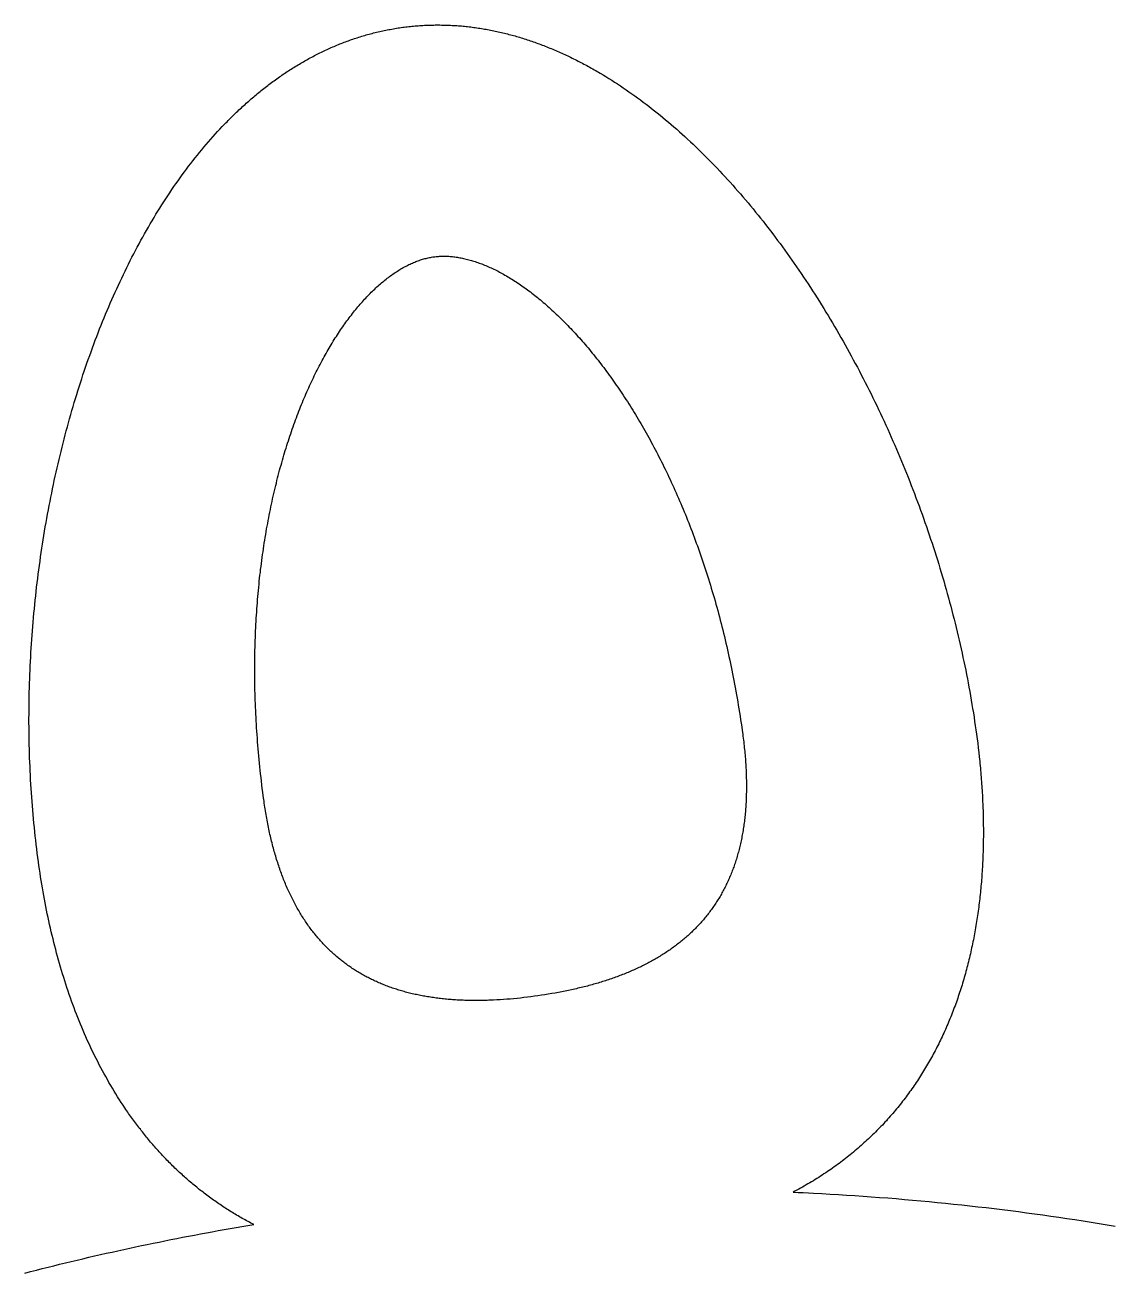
# Model space of a CAD drawing. Extents: x -388 to -35, y 578 to 1063.
# Drawn here: x -279.99 to -255.64, y 840.44 to 868.39 of the extents above; entities that cross this region are included whole.
import ezdxf

# ---------------------------------------------------------------- set-up
doc = ezdxf.new("R2010")
doc.units = 0
doc.layers.add('color#3f3f3fff', color=1, linetype='CONTINUOUS')

msp = doc.modelspace()

# ---------------------------------------------------------------- linework, layer by layer
at = {"layer": 'color#3f3f3fff'}
msp.add_lwpolyline([(-279.997, 840.443), (-279.868, 840.477), (-279.738, 840.51), (-279.609, 840.543), (-279.479, 840.575), (-279.349, 840.608), (-279.219, 840.64), (-279.089, 840.671), (-278.959, 840.703), (-278.829, 840.734), (-278.698, 840.765), (-278.568, 840.795), (-278.437, 840.825), (-278.306, 840.855), (-278.176, 840.885), (-278.045, 840.914), (-277.913, 840.943), (-277.782, 840.972), (-277.651, 841.001), (-277.52, 841.029), (-277.388, 841.057), (-277.257, 841.084), (-277.125, 841.111), (-276.993, 841.138), (-276.861, 841.165), (-276.729, 841.191), (-276.597, 841.218), (-276.465, 841.243), (-276.333, 841.269), (-276.2, 841.294), (-276.068, 841.319), (-275.935, 841.343), (-275.802, 841.368), (-275.669, 841.392), (-275.537, 841.415), (-275.404, 841.439), (-275.27, 841.462), (-275.137, 841.484), (-275.004, 841.507), (-274.871, 841.529), (-274.903, 841.546), (-274.936, 841.563), (-274.969, 841.58), (-275.001, 841.597), (-275.034, 841.615), (-275.066, 841.632), (-275.098, 841.65), (-275.13, 841.668), (-275.162, 841.686), (-275.194, 841.704), (-275.225, 841.723), (-275.257, 841.741), (-275.288, 841.76), (-275.32, 841.779), (-275.351, 841.798), (-275.382, 841.817), (-275.413, 841.836), (-275.444, 841.855), (-275.475, 841.875), (-275.505, 841.895), (-275.536, 841.914), (-275.566, 841.934), (-275.597, 841.955), (-275.627, 841.975), (-275.657, 841.995), (-275.687, 842.016), (-275.717, 842.036), (-275.746, 842.057), (-275.776, 842.078), (-275.805, 842.099), (-275.835, 842.12), (-275.864, 842.142), (-275.893, 842.163), (-275.922, 842.185), (-275.951, 842.207), (-275.98, 842.229), (-276.009, 842.251), (-276.037, 842.273), (-276.066, 842.295), (-276.094, 842.317), (-276.122, 842.34), (-276.15, 842.363), (-276.178, 842.386), (-276.206, 842.409), (-276.234, 842.432), (-276.262, 842.455), (-276.289, 842.478), (-276.316, 842.502), (-276.344, 842.526), (-276.371, 842.549), (-276.398, 842.573), (-276.425, 842.597), (-276.452, 842.621), (-276.479, 842.646), (-276.505, 842.67), (-276.532, 842.695), (-276.558, 842.719), (-276.585, 842.744), (-276.611, 842.769), (-276.637, 842.794), (-276.663, 842.819), (-276.689, 842.845), (-276.714, 842.87), (-276.74, 842.896), (-276.765, 842.921), (-276.791, 842.947), (-276.816, 842.973), (-276.841, 842.999), (-276.866, 843.025), (-276.891, 843.052), (-276.916, 843.078), (-276.941, 843.105), (-276.966, 843.131), (-276.99, 843.158), (-277.014, 843.185), (-277.039, 843.212), (-277.063, 843.239), (-277.087, 843.267), (-277.111, 843.294), (-277.135, 843.321), (-277.159, 843.349), (-277.182, 843.377), (-277.206, 843.405), (-277.229, 843.433), (-277.252, 843.461), (-277.276, 843.489), (-277.299, 843.517), (-277.322, 843.546), (-277.344, 843.574), (-277.367, 843.603), (-277.39, 843.632), (-277.412, 843.661), (-277.435, 843.69), (-277.457, 843.719), (-277.479, 843.748), (-277.501, 843.778), (-277.523, 843.807), (-277.545, 843.837), (-277.567, 843.866), (-277.589, 843.896), (-277.61, 843.926), (-277.632, 843.956), (-277.653, 843.986), (-277.674, 844.017), (-277.695, 844.047), (-277.716, 844.077), (-277.737, 844.108), (-277.758, 844.139), (-277.799, 844.2), (-277.84, 844.263), (-277.88, 844.325), (-277.92, 844.388), (-277.96, 844.452), (-277.999, 844.515), (-278.038, 844.58), (-278.076, 844.644), (-278.114, 844.709), (-278.151, 844.775), (-278.188, 844.841), (-278.225, 844.907), (-278.261, 844.973), (-278.297, 845.04), (-278.332, 845.108), (-278.367, 845.176), (-278.401, 845.244), (-278.435, 845.312), (-278.469, 845.381), (-278.502, 845.45), (-278.535, 845.52), (-278.567, 845.59), (-278.599, 845.661), (-278.63, 845.731), (-278.662, 845.802), (-278.692, 845.874), (-278.723, 845.946), (-278.752, 846.018), (-278.782, 846.09), (-278.811, 846.163), (-278.84, 846.236), (-278.868, 846.31), (-278.896, 846.383), (-278.923, 846.457), (-278.95, 846.532), (-278.977, 846.607), (-279.003, 846.682), (-279.029, 846.757), (-279.054, 846.833), (-279.079, 846.909), (-279.104, 846.985), (-279.128, 847.062), (-279.152, 847.139), (-279.175, 847.216), (-279.198, 847.293), (-279.22, 847.371), (-279.243, 847.449), (-279.264, 847.528), (-279.286, 847.606), (-279.307, 847.685), (-279.327, 847.764), (-279.348, 847.844), (-279.367, 847.923), (-279.387, 848.003), (-279.406, 848.084), (-279.424, 848.164), (-279.443, 848.245), (-279.46, 848.326), (-279.478, 848.407), (-279.495, 848.488), (-279.512, 848.57), (-279.528, 848.652), (-279.544, 848.734), (-279.559, 848.817), (-279.574, 848.899), (-279.589, 848.982), (-279.604, 849.065), (-279.618, 849.149), (-279.631, 849.232), (-279.644, 849.316), (-279.657, 849.4), (-279.67, 849.484), (-279.682, 849.568), (-279.693, 849.653), (-279.706, 849.748), (-279.719, 849.844), (-279.731, 849.94), (-279.742, 850.036), (-279.753, 850.132), (-279.764, 850.228), (-279.774, 850.325), (-279.784, 850.421), (-279.794, 850.518), (-279.803, 850.615), (-279.812, 850.711), (-279.82, 850.808), (-279.828, 850.905), (-279.836, 851.002), (-279.843, 851.1), (-279.85, 851.197), (-279.856, 851.294), (-279.862, 851.392), (-279.868, 851.489), (-279.873, 851.587), (-279.878, 851.685), (-279.882, 851.782), (-279.886, 851.88), (-279.89, 851.978), (-279.893, 852.076), (-279.896, 852.174), (-279.898, 852.272), (-279.9, 852.37), (-279.902, 852.468), (-279.903, 852.566), (-279.904, 852.665), (-279.905, 852.763), (-279.905, 852.861), (-279.904, 852.959), (-279.904, 853.057), (-279.903, 853.156), (-279.901, 853.254), (-279.9, 853.352), (-279.897, 853.451), (-279.895, 853.549), (-279.892, 853.647), (-279.889, 853.745), (-279.885, 853.844), (-279.881, 853.942), (-279.876, 854.04), (-279.872, 854.138), (-279.866, 854.236), (-279.861, 854.335), (-279.855, 854.433), (-279.849, 854.531), (-279.842, 854.629), (-279.835, 854.727), (-279.827, 854.825), (-279.82, 854.923), (-279.811, 855.02), (-279.803, 855.118), (-279.794, 855.216), (-279.785, 855.313), (-279.775, 855.411), (-279.765, 855.508), (-279.755, 855.606), (-279.744, 855.703), (-279.733, 855.8), (-279.721, 855.897), (-279.709, 855.994), (-279.697, 856.091), (-279.684, 856.188), (-279.672, 856.285), (-279.658, 856.381), (-279.645, 856.478), (-279.631, 856.574), (-279.616, 856.67), (-279.601, 856.766), (-279.586, 856.862), (-279.571, 856.958), (-279.555, 857.054), (-279.539, 857.15), (-279.522, 857.245), (-279.505, 857.34), (-279.488, 857.435), (-279.471, 857.53), (-279.453, 857.625), (-279.434, 857.72), (-279.416, 857.814), (-279.397, 857.908), (-279.377, 858.003), (-279.358, 858.097), (-279.338, 858.19), (-279.317, 858.284), (-279.296, 858.377), (-279.275, 858.47), (-279.254, 858.563), (-279.232, 858.656), (-279.21, 858.749), (-279.187, 858.841), (-279.165, 858.933), (-279.142, 859.025), (-279.118, 859.117), (-279.094, 859.209), (-279.07, 859.3), (-279.045, 859.391), (-279.021, 859.482), (-278.995, 859.572), (-278.97, 859.663), (-278.944, 859.753), (-278.918, 859.843), (-278.891, 859.932), (-278.864, 860.021), (-278.837, 860.111), (-278.809, 860.199), (-278.782, 860.288), (-278.753, 860.376), (-278.725, 860.464), (-278.696, 860.552), (-278.667, 860.639), (-278.637, 860.726), (-278.607, 860.813), (-278.577, 860.9), (-278.546, 860.986), (-278.515, 861.072), (-278.484, 861.158), (-278.453, 861.243), (-278.421, 861.328), (-278.389, 861.413), (-278.356, 861.497), (-278.323, 861.581), (-278.29, 861.665), (-278.257, 861.748), (-278.223, 861.831), (-278.189, 861.914), (-278.154, 861.996), (-278.12, 862.078), (-278.085, 862.16), (-278.049, 862.241), (-278.013, 862.322), (-277.977, 862.403), (-277.941, 862.483), (-277.904, 862.563), (-277.867, 862.642), (-277.83, 862.721), (-277.792, 862.8), (-277.754, 862.879), (-277.716, 862.957), (-277.678, 863.034), (-277.639, 863.111), (-277.6, 863.188), (-277.56, 863.264), (-277.52, 863.34), (-277.48, 863.416), (-277.44, 863.491), (-277.399, 863.566), (-277.358, 863.64), (-277.317, 863.714), (-277.275, 863.787), (-277.233, 863.86), (-277.191, 863.933), (-277.148, 864.005), (-277.105, 864.077), (-277.062, 864.148), (-277.019, 864.219), (-276.975, 864.289), (-276.931, 864.359), (-276.887, 864.428), (-276.842, 864.497), (-276.797, 864.565), (-276.752, 864.633), (-276.706, 864.701), (-276.66, 864.768), (-276.614, 864.834), (-276.568, 864.901), (-276.521, 864.966), (-276.474, 865.031), (-276.427, 865.096), (-276.379, 865.16), (-276.331, 865.223), (-276.283, 865.286), (-276.234, 865.349), (-276.186, 865.411), (-276.136, 865.472), (-276.087, 865.533), (-276.037, 865.594), (-275.988, 865.653), (-275.937, 865.713), (-275.887, 865.771), (-275.836, 865.83), (-275.785, 865.887), (-275.734, 865.945), (-275.682, 866.001), (-275.63, 866.057), (-275.578, 866.113), (-275.525, 866.167), (-275.499, 866.195), (-275.472, 866.222), (-275.446, 866.249), (-275.419, 866.275), (-275.393, 866.302), (-275.366, 866.329), (-275.339, 866.355), (-275.312, 866.381), (-275.286, 866.407), (-275.259, 866.433), (-275.231, 866.459), (-275.204, 866.485), (-275.177, 866.51), (-275.15, 866.535), (-275.123, 866.561), (-275.095, 866.586), (-275.068, 866.61), (-275.04, 866.635), (-275.013, 866.66), (-274.985, 866.684), (-274.957, 866.708), (-274.929, 866.732), (-274.901, 866.756), (-274.874, 866.78), (-274.846, 866.804), (-274.817, 866.827), (-274.789, 866.851), (-274.761, 866.874), (-274.733, 866.897), (-274.704, 866.92), (-274.676, 866.943), (-274.648, 866.965), (-274.619, 866.987), (-274.59, 867.01), (-274.562, 867.032), (-274.533, 867.054), (-274.504, 867.075), (-274.475, 867.097), (-274.446, 867.119), (-274.417, 867.14), (-274.388, 867.161), (-274.359, 867.182), (-274.33, 867.203), (-274.3, 867.223), (-274.271, 867.244), (-274.242, 867.264), (-274.212, 867.284), (-274.183, 867.304), (-274.153, 867.324), (-274.123, 867.344), (-274.093, 867.363), (-274.064, 867.382), (-274.034, 867.401), (-274.004, 867.42), (-273.974, 867.439), (-273.944, 867.458), (-273.914, 867.476), (-273.883, 867.495), (-273.853, 867.513), (-273.823, 867.531), (-273.792, 867.548), (-273.762, 867.566), (-273.731, 867.584), (-273.701, 867.601), (-273.67, 867.618), (-273.639, 867.635), (-273.608, 867.652), (-273.577, 867.668), (-273.547, 867.684), (-273.516, 867.701), (-273.484, 867.717), (-273.453, 867.733), (-273.422, 867.748), (-273.391, 867.764), (-273.36, 867.779), (-273.328, 867.794), (-273.297, 867.809), (-273.265, 867.824), (-273.234, 867.839), (-273.202, 867.853), (-273.17, 867.867), (-273.139, 867.881), (-273.107, 867.895), (-273.075, 867.909), (-273.043, 867.923), (-273.011, 867.936), (-272.979, 867.949), (-272.947, 867.962), (-272.914, 867.975), (-272.882, 867.987), (-272.85, 868), (-272.817, 868.012), (-272.785, 868.024), (-272.752, 868.036), (-272.72, 868.048), (-272.687, 868.059), (-272.654, 868.07), (-272.622, 868.082), (-272.589, 868.092), (-272.556, 868.103), (-272.523, 868.114), (-272.49, 868.124), (-272.457, 868.134), (-272.424, 868.144), (-272.39, 868.154), (-272.357, 868.164), (-272.324, 868.173), (-272.291, 868.182), (-272.257, 868.191), (-272.224, 868.2), (-272.19, 868.209), (-272.156, 868.217), (-272.123, 868.225), (-272.089, 868.233), (-272.055, 868.241), (-272.021, 868.249), (-271.987, 868.256), (-271.953, 868.263), (-271.919, 868.27), (-271.885, 868.277), (-271.851, 868.284), (-271.817, 868.29), (-271.782, 868.297), (-271.748, 868.303), (-271.714, 868.309), (-271.679, 868.314), (-271.644, 868.32), (-271.61, 868.325), (-271.575, 868.33), (-271.54, 868.335), (-271.506, 868.339), (-271.471, 868.344), (-271.436, 868.348), (-271.401, 868.352), (-271.367, 868.356), (-271.332, 868.359), (-271.297, 868.363), (-271.263, 868.366), (-271.228, 868.369), (-271.193, 868.371), (-271.158, 868.374), (-271.124, 868.376), (-271.089, 868.378), (-271.054, 868.38), (-271.02, 868.382), (-270.985, 868.383), (-270.95, 868.385), (-270.916, 868.386), (-270.881, 868.387), (-270.846, 868.387), (-270.812, 868.388), (-270.777, 868.388), (-270.742, 868.388), (-270.708, 868.388), (-270.673, 868.387), (-270.638, 868.387), (-270.604, 868.386), (-270.569, 868.385), (-270.535, 868.384), (-270.5, 868.383), (-270.466, 868.381), (-270.431, 868.379), (-270.396, 868.377), (-270.362, 868.375), (-270.327, 868.373), (-270.293, 868.37), (-270.258, 868.368), (-270.224, 868.365), (-270.189, 868.362), (-270.155, 868.358), (-270.12, 868.355), (-270.086, 868.351), (-270.051, 868.347), (-270.017, 868.343), (-269.983, 868.339), (-269.948, 868.334), (-269.914, 868.329), (-269.879, 868.324), (-269.845, 868.319), (-269.811, 868.314), (-269.776, 868.309), (-269.742, 868.303), (-269.708, 868.297), (-269.673, 868.291), (-269.639, 868.285), (-269.605, 868.278), (-269.571, 868.272), (-269.536, 868.265), (-269.502, 868.258), (-269.468, 868.251), (-269.434, 868.244), (-269.399, 868.236), (-269.365, 868.228), (-269.331, 868.22), (-269.297, 868.212), (-269.263, 868.204), (-269.229, 868.196), (-269.195, 868.187), (-269.161, 868.178), (-269.126, 868.169), (-269.092, 868.16), (-269.058, 868.151), (-269.024, 868.141), (-268.99, 868.131), (-268.956, 868.121), (-268.922, 868.111), (-268.889, 868.101), (-268.855, 868.09), (-268.821, 868.08), (-268.787, 868.069), (-268.753, 868.058), (-268.719, 868.047), (-268.685, 868.036), (-268.652, 868.024), (-268.618, 868.012), (-268.584, 868), (-268.55, 867.988), (-268.517, 867.976), (-268.483, 867.964), (-268.449, 867.951), (-268.415, 867.938), (-268.382, 867.925), (-268.348, 867.912), (-268.315, 867.899), (-268.281, 867.886), (-268.248, 867.872), (-268.214, 867.858), (-268.181, 867.844), (-268.147, 867.83), (-268.114, 867.816), (-268.08, 867.801), (-268.047, 867.787), (-268.013, 867.772), (-267.98, 867.757), (-267.947, 867.742), (-267.913, 867.726), (-267.88, 867.711), (-267.847, 867.695), (-267.814, 867.68), (-267.78, 867.664), (-267.747, 867.647), (-267.714, 867.631), (-267.681, 867.615), (-267.648, 867.598), (-267.615, 867.581), (-267.582, 867.564), (-267.549, 867.547), (-267.516, 867.53), (-267.483, 867.512), (-267.45, 867.495), (-267.417, 867.477), (-267.384, 867.459), (-267.351, 867.441), (-267.318, 867.423), (-267.285, 867.404), (-267.253, 867.386), (-267.22, 867.367), (-267.187, 867.348), (-267.154, 867.329), (-267.122, 867.31), (-267.056, 867.271), (-266.991, 867.232), (-266.926, 867.191), (-266.861, 867.151), (-266.797, 867.109), (-266.732, 867.067), (-266.668, 867.025), (-266.603, 866.982), (-266.539, 866.938), (-266.475, 866.894), (-266.411, 866.849), (-266.347, 866.803), (-266.283, 866.757), (-266.22, 866.71), (-266.156, 866.663), (-266.093, 866.615), (-266.03, 866.567), (-265.967, 866.518), (-265.904, 866.468), (-265.841, 866.418), (-265.779, 866.367), (-265.716, 866.316), (-265.654, 866.264), (-265.592, 866.212), (-265.53, 866.159), (-265.468, 866.106), (-265.407, 866.052), (-265.345, 865.997), (-265.284, 865.942), (-265.223, 865.887), (-265.162, 865.83), (-265.101, 865.774), (-265.041, 865.717), (-264.98, 865.659), (-264.92, 865.601), (-264.86, 865.542), (-264.8, 865.483), (-264.74, 865.424), (-264.681, 865.363), (-264.621, 865.303), (-264.562, 865.242), (-264.503, 865.18), (-264.444, 865.118), (-264.386, 865.055), (-264.327, 864.992), (-264.269, 864.929), (-264.211, 864.865), (-264.153, 864.8), (-264.095, 864.735), (-264.038, 864.67), (-263.981, 864.604), (-263.924, 864.538), (-263.867, 864.471), (-263.81, 864.404), (-263.754, 864.336), (-263.697, 864.268), (-263.641, 864.2), (-263.585, 864.131), (-263.53, 864.062), (-263.474, 863.992), (-263.419, 863.922), (-263.364, 863.851), (-263.309, 863.78), (-263.255, 863.709), (-263.201, 863.637), (-263.147, 863.565), (-263.093, 863.492), (-263.039, 863.419), (-262.986, 863.346), (-262.933, 863.272), (-262.88, 863.198), (-262.827, 863.123), (-262.774, 863.048), (-262.722, 862.973), (-262.67, 862.897), (-262.618, 862.821), (-262.567, 862.744), (-262.516, 862.668), (-262.465, 862.59), (-262.414, 862.513), (-262.363, 862.435), (-262.313, 862.357), (-262.263, 862.278), (-262.213, 862.199), (-262.164, 862.12), (-262.115, 862.041), (-262.066, 861.961), (-262.017, 861.88), (-261.968, 861.8), (-261.92, 861.719), (-261.872, 861.638), (-261.825, 861.556), (-261.777, 861.474), (-261.73, 861.392), (-261.683, 861.31), (-261.636, 861.227), (-261.59, 861.144), (-261.544, 861.061), (-261.498, 860.977), (-261.453, 860.893), (-261.408, 860.809), (-261.363, 860.725), (-261.318, 860.64), (-261.274, 860.555), (-261.23, 860.47), (-261.186, 860.384), (-261.142, 860.298), (-261.099, 860.212), (-261.056, 860.126), (-261.014, 860.039), (-260.971, 859.953), (-260.929, 859.866), (-260.888, 859.778), (-260.846, 859.691), (-260.805, 859.603), (-260.764, 859.515), (-260.724, 859.427), (-260.684, 859.338), (-260.644, 859.25), (-260.604, 859.161), (-260.565, 859.072), (-260.526, 858.982), (-260.488, 858.893), (-260.449, 858.803), (-260.411, 858.713), (-260.374, 858.623), (-260.336, 858.533), (-260.299, 858.442), (-260.263, 858.351), (-260.226, 858.26), (-260.19, 858.169), (-260.155, 858.078), (-260.119, 857.987), (-260.084, 857.895), (-260.05, 857.803), (-260.015, 857.712), (-259.981, 857.619), (-259.948, 857.527), (-259.914, 857.435), (-259.881, 857.342), (-259.849, 857.25), (-259.816, 857.157), (-259.785, 857.064), (-259.753, 856.971), (-259.722, 856.878), (-259.691, 856.784), (-259.66, 856.691), (-259.63, 856.597), (-259.6, 856.504), (-259.571, 856.41), (-259.542, 856.316), (-259.513, 856.222), (-259.485, 856.128), (-259.457, 856.033), (-259.429, 855.939), (-259.402, 855.845), (-259.375, 855.75), (-259.349, 855.655), (-259.323, 855.561), (-259.297, 855.466), (-259.272, 855.371), (-259.247, 855.276), (-259.222, 855.181), (-259.198, 855.086), (-259.174, 854.991), (-259.151, 854.896), (-259.128, 854.801), (-259.105, 854.705), (-259.083, 854.61), (-259.061, 854.515), (-259.039, 854.419), (-259.018, 854.324), (-258.998, 854.228), (-258.977, 854.133), (-258.958, 854.037), (-258.938, 853.942), (-258.919, 853.846), (-258.9, 853.75), (-258.882, 853.655), (-258.864, 853.559), (-258.847, 853.463), (-258.83, 853.368), (-258.813, 853.272), (-258.797, 853.176), (-258.782, 853.081), (-258.766, 852.985), (-258.751, 852.89), (-258.737, 852.794), (-258.723, 852.698), (-258.709, 852.603), (-258.696, 852.507), (-258.682, 852.406), (-258.669, 852.304), (-258.657, 852.202), (-258.645, 852.101), (-258.634, 852), (-258.624, 851.899), (-258.619, 851.849), (-258.614, 851.798), (-258.609, 851.748), (-258.605, 851.697), (-258.6, 851.647), (-258.596, 851.597), (-258.592, 851.547), (-258.588, 851.496), (-258.584, 851.446), (-258.581, 851.396), (-258.577, 851.346), (-258.574, 851.296), (-258.571, 851.246), (-258.568, 851.196), (-258.565, 851.147), (-258.562, 851.097), (-258.56, 851.047), (-258.558, 850.997), (-258.555, 850.948), (-258.553, 850.898), (-258.552, 850.849), (-258.55, 850.799), (-258.548, 850.75), (-258.547, 850.7), (-258.546, 850.651), (-258.545, 850.602), (-258.544, 850.552), (-258.543, 850.503), (-258.543, 850.454), (-258.542, 850.405), (-258.542, 850.356), (-258.542, 850.307), (-258.542, 850.258), (-258.542, 850.21), (-258.543, 850.161), (-258.544, 850.112), (-258.544, 850.063), (-258.545, 850.015), (-258.546, 849.966), (-258.548, 849.918), (-258.549, 849.869), (-258.551, 849.821), (-258.553, 849.773), (-258.555, 849.725), (-258.557, 849.677), (-258.559, 849.629), (-258.561, 849.581), (-258.564, 849.533), (-258.567, 849.485), (-258.57, 849.437), (-258.573, 849.389), (-258.576, 849.342), (-258.58, 849.294), (-258.583, 849.247), (-258.587, 849.199), (-258.591, 849.152), (-258.596, 849.105), (-258.6, 849.057), (-258.604, 849.01), (-258.609, 848.963), (-258.614, 848.916), (-258.619, 848.869), (-258.624, 848.822), (-258.63, 848.776), (-258.635, 848.729), (-258.641, 848.682), (-258.647, 848.636), (-258.653, 848.59), (-258.659, 848.543), (-258.666, 848.497), (-258.673, 848.451), (-258.679, 848.405), (-258.686, 848.359), (-258.694, 848.313), (-258.701, 848.267), (-258.709, 848.221), (-258.716, 848.175), (-258.724, 848.13), (-258.732, 848.084), (-258.741, 848.039), (-258.749, 847.994), (-258.758, 847.948), (-258.766, 847.903), (-258.775, 847.858), (-258.785, 847.813), (-258.794, 847.768), (-258.804, 847.724), (-258.813, 847.679), (-258.823, 847.634), (-258.833, 847.59), (-258.844, 847.546), (-258.854, 847.501), (-258.865, 847.457), (-258.876, 847.413), (-258.887, 847.369), (-258.898, 847.325), (-258.909, 847.281), (-258.921, 847.237), (-258.933, 847.194), (-258.945, 847.15), (-258.957, 847.107), (-258.969, 847.064), (-258.982, 847.02), (-258.994, 846.977), (-259.007, 846.934), (-259.02, 846.891), (-259.034, 846.849), (-259.047, 846.806), (-259.061, 846.763), (-259.075, 846.721), (-259.089, 846.679), (-259.103, 846.636), (-259.117, 846.594), (-259.132, 846.552), (-259.147, 846.51), (-259.162, 846.468), (-259.177, 846.427), (-259.192, 846.385), (-259.208, 846.344), (-259.224, 846.302), (-259.24, 846.261), (-259.256, 846.22), (-259.272, 846.179), (-259.289, 846.138), (-259.306, 846.097), (-259.323, 846.057), (-259.34, 846.016), (-259.357, 845.976), (-259.375, 845.935), (-259.393, 845.895), (-259.411, 845.855), (-259.429, 845.815), (-259.447, 845.775), (-259.466, 845.735), (-259.484, 845.696), (-259.503, 845.656), (-259.523, 845.617), (-259.542, 845.578), (-259.562, 845.539), (-259.581, 845.5), (-259.601, 845.461), (-259.621, 845.422), (-259.642, 845.384), (-259.662, 845.345), (-259.683, 845.307), (-259.704, 845.269), (-259.725, 845.231), (-259.747, 845.193), (-259.768, 845.155), (-259.79, 845.117), (-259.812, 845.08), (-259.834, 845.042), (-259.857, 845.005), (-259.879, 844.968), (-259.902, 844.931), (-259.925, 844.894), (-259.948, 844.857), (-259.972, 844.82), (-259.996, 844.784), (-260.019, 844.748), (-260.043, 844.711), (-260.068, 844.675), (-260.092, 844.64), (-260.117, 844.604), (-260.142, 844.568), (-260.167, 844.533), (-260.192, 844.497), (-260.218, 844.462), (-260.244, 844.427), (-260.27, 844.392), (-260.296, 844.357), (-260.322, 844.323), (-260.349, 844.288), (-260.375, 844.254), (-260.403, 844.22), (-260.43, 844.186), (-260.457, 844.152), (-260.485, 844.118), (-260.513, 844.085), (-260.541, 844.051), (-260.569, 844.018), (-260.598, 843.985), (-260.626, 843.952), (-260.655, 843.919), (-260.685, 843.886), (-260.714, 843.854), (-260.744, 843.821), (-260.773, 843.789), (-260.803, 843.757), (-260.834, 843.725), (-260.864, 843.694), (-260.895, 843.662), (-260.926, 843.631), (-260.957, 843.599), (-260.988, 843.568), (-261.02, 843.537), (-261.052, 843.507), (-261.084, 843.476), (-261.116, 843.445), (-261.148, 843.415), (-261.181, 843.385), (-261.214, 843.355), (-261.247, 843.325), (-261.281, 843.296), (-261.314, 843.266), (-261.348, 843.237), (-261.382, 843.208), (-261.416, 843.179), (-261.451, 843.15), (-261.485, 843.121), (-261.52, 843.093), (-261.555, 843.065), (-261.591, 843.037), (-261.626, 843.009), (-261.662, 842.981), (-261.698, 842.953), (-261.735, 842.926), (-261.771, 842.899), (-261.808, 842.872), (-261.845, 842.845), (-261.882, 842.818), (-261.919, 842.791), (-261.957, 842.765), (-261.995, 842.739), (-262.033, 842.713), (-262.071, 842.687), (-262.11, 842.661), (-262.149, 842.636), (-262.188, 842.611), (-262.227, 842.586), (-262.267, 842.561), (-262.306, 842.536), (-262.346, 842.511), (-262.387, 842.487), (-262.427, 842.463), (-262.468, 842.439), (-262.509, 842.415), (-262.55, 842.391), (-262.591, 842.368), (-262.633, 842.345), (-262.675, 842.322), (-262.717, 842.299), (-262.759, 842.276), (-262.802, 842.254), (-262.687, 842.249), (-262.572, 842.244), (-262.458, 842.238), (-262.343, 842.232), (-262.158, 842.222), (-261.973, 842.212), (-261.788, 842.201), (-261.604, 842.189), (-261.419, 842.177), (-261.234, 842.165), (-261.05, 842.152), (-260.865, 842.138), (-260.68, 842.124), (-260.496, 842.109), (-260.311, 842.093), (-260.127, 842.077), (-259.943, 842.061), (-259.758, 842.044), (-259.574, 842.026), (-259.482, 842.017), (-259.39, 842.007), (-259.208, 841.989), (-259.026, 841.969), (-258.845, 841.95), (-258.663, 841.929), (-258.482, 841.908), (-258.301, 841.886), (-258.12, 841.864), (-257.938, 841.842), (-257.757, 841.818), (-257.576, 841.794), (-257.395, 841.77), (-257.214, 841.745), (-257.034, 841.719), (-256.853, 841.693), (-256.672, 841.666), (-256.492, 841.639), (-256.311, 841.611), (-256.131, 841.583), (-255.951, 841.554), (-255.771, 841.524), (-255.591, 841.494)], dxfattribs=at)
msp.add_lwpolyline([(-268.591, 846.639), (-268.67, 846.629), (-268.748, 846.619), (-268.826, 846.61), (-268.903, 846.601), (-268.98, 846.593), (-269.056, 846.586), (-269.132, 846.579), (-269.208, 846.573), (-269.283, 846.567), (-269.357, 846.562), (-269.432, 846.558), (-269.505, 846.554), (-269.542, 846.552), (-269.579, 846.551), (-269.615, 846.55), (-269.652, 846.548), (-269.688, 846.547), (-269.724, 846.547), (-269.76, 846.546), (-269.796, 846.545), (-269.832, 846.545), (-269.868, 846.545), (-269.903, 846.545), (-269.939, 846.545), (-269.974, 846.545), (-270.009, 846.545), (-270.044, 846.546), (-270.079, 846.547), (-270.114, 846.548), (-270.149, 846.549), (-270.184, 846.55), (-270.218, 846.551), (-270.253, 846.553), (-270.287, 846.555), (-270.321, 846.556), (-270.355, 846.559), (-270.389, 846.561), (-270.423, 846.563), (-270.457, 846.566), (-270.491, 846.568), (-270.524, 846.571), (-270.558, 846.574), (-270.591, 846.577), (-270.624, 846.581), (-270.657, 846.584), (-270.69, 846.588), (-270.723, 846.592), (-270.756, 846.596), (-270.788, 846.6), (-270.821, 846.604), (-270.853, 846.609), (-270.885, 846.614), (-270.917, 846.618), (-270.949, 846.624), (-270.981, 846.629), (-271.013, 846.634), (-271.045, 846.64), (-271.076, 846.645), (-271.107, 846.651), (-271.139, 846.657), (-271.17, 846.664), (-271.201, 846.67), (-271.232, 846.677), (-271.263, 846.683), (-271.293, 846.69), (-271.324, 846.697), (-271.354, 846.705), (-271.385, 846.712), (-271.415, 846.72), (-271.445, 846.727), (-271.475, 846.735), (-271.504, 846.744), (-271.534, 846.752), (-271.564, 846.76), (-271.593, 846.769), (-271.623, 846.778), (-271.652, 846.787), (-271.681, 846.796), (-271.71, 846.806), (-271.739, 846.815), (-271.767, 846.825), (-271.796, 846.835), (-271.824, 846.845), (-271.853, 846.855), (-271.881, 846.866), (-271.909, 846.876), (-271.937, 846.887), (-271.965, 846.898), (-271.992, 846.909), (-272.02, 846.921), (-272.047, 846.932), (-272.075, 846.944), (-272.102, 846.956), (-272.129, 846.968), (-272.156, 846.98), (-272.183, 846.993), (-272.209, 847.005), (-272.236, 847.018), (-272.262, 847.031), (-272.289, 847.044), (-272.315, 847.058), (-272.341, 847.071), (-272.367, 847.085), (-272.393, 847.099), (-272.418, 847.113), (-272.444, 847.128), (-272.469, 847.142), (-272.495, 847.157), (-272.52, 847.172), (-272.545, 847.187), (-272.57, 847.202), (-272.594, 847.217), (-272.619, 847.233), (-272.643, 847.249), (-272.668, 847.265), (-272.692, 847.281), (-272.716, 847.298), (-272.74, 847.314), (-272.764, 847.331), (-272.788, 847.348), (-272.811, 847.365), (-272.835, 847.382), (-272.858, 847.4), (-272.881, 847.418), (-272.904, 847.436), (-272.927, 847.454), (-272.95, 847.472), (-272.973, 847.491), (-272.995, 847.509), (-273.018, 847.528), (-273.04, 847.547), (-273.062, 847.567), (-273.084, 847.586), (-273.106, 847.606), (-273.128, 847.626), (-273.149, 847.646), (-273.171, 847.666), (-273.192, 847.687), (-273.213, 847.707), (-273.234, 847.728), (-273.255, 847.749), (-273.276, 847.771), (-273.296, 847.792), (-273.317, 847.814), (-273.337, 847.836), (-273.358, 847.858), (-273.378, 847.88), (-273.398, 847.902), (-273.417, 847.925), (-273.437, 847.948), (-273.457, 847.971), (-273.476, 847.994), (-273.495, 848.018), (-273.515, 848.042), (-273.534, 848.065), (-273.552, 848.09), (-273.571, 848.114), (-273.59, 848.138), (-273.608, 848.163), (-273.626, 848.188), (-273.645, 848.213), (-273.663, 848.238), (-273.681, 848.264), (-273.698, 848.29), (-273.716, 848.316), (-273.733, 848.342), (-273.751, 848.368), (-273.768, 848.395), (-273.785, 848.422), (-273.802, 848.449), (-273.819, 848.476), (-273.835, 848.503), (-273.852, 848.531), (-273.868, 848.559), (-273.884, 848.587), (-273.9, 848.615), (-273.916, 848.643), (-273.932, 848.672), (-273.948, 848.701), (-273.963, 848.73), (-273.979, 848.759), (-273.994, 848.789), (-274.009, 848.819), (-274.024, 848.849), (-274.039, 848.879), (-274.053, 848.909), (-274.068, 848.94), (-274.082, 848.971), (-274.096, 849.002), (-274.11, 849.033), (-274.124, 849.064), (-274.138, 849.096), (-274.152, 849.128), (-274.165, 849.16), (-274.178, 849.192), (-274.192, 849.225), (-274.205, 849.258), (-274.217, 849.291), (-274.23, 849.324), (-274.243, 849.357), (-274.255, 849.391), (-274.268, 849.425), (-274.28, 849.459), (-274.292, 849.493), (-274.304, 849.528), (-274.315, 849.562), (-274.327, 849.597), (-274.338, 849.632), (-274.35, 849.668), (-274.361, 849.703), (-274.372, 849.739), (-274.383, 849.775), (-274.393, 849.812), (-274.404, 849.848), (-274.414, 849.885), (-274.424, 849.922), (-274.435, 849.959), (-274.445, 849.996), (-274.454, 850.034), (-274.464, 850.072), (-274.473, 850.11), (-274.483, 850.148), (-274.492, 850.187), (-274.501, 850.226), (-274.51, 850.265), (-274.519, 850.304), (-274.527, 850.343), (-274.536, 850.383), (-274.544, 850.423), (-274.552, 850.463), (-274.56, 850.503), (-274.568, 850.544), (-274.576, 850.585), (-274.583, 850.626), (-274.59, 850.667), (-274.598, 850.709), (-274.605, 850.75), (-274.612, 850.792), (-274.618, 850.834), (-274.625, 850.877), (-274.631, 850.92), (-274.638, 850.962), (-274.644, 851.006), (-274.65, 851.049), (-274.661, 851.131), (-274.672, 851.213), (-274.682, 851.295), (-274.692, 851.376), (-274.702, 851.457), (-274.711, 851.538), (-274.72, 851.619), (-274.729, 851.7), (-274.737, 851.78), (-274.745, 851.86), (-274.753, 851.94), (-274.761, 852.02), (-274.768, 852.1), (-274.775, 852.179), (-274.781, 852.258), (-274.788, 852.337), (-274.793, 852.416), (-274.799, 852.495), (-274.804, 852.573), (-274.81, 852.651), (-274.814, 852.729), (-274.819, 852.807), (-274.823, 852.884), (-274.827, 852.962), (-274.83, 853.039), (-274.834, 853.115), (-274.836, 853.192), (-274.839, 853.268), (-274.842, 853.345), (-274.844, 853.42), (-274.846, 853.496), (-274.847, 853.572), (-274.848, 853.647), (-274.849, 853.722), (-274.85, 853.797), (-274.85, 853.871), (-274.851, 853.946), (-274.85, 854.02), (-274.85, 854.094), (-274.849, 854.167), (-274.848, 854.241), (-274.847, 854.314), (-274.846, 854.387), (-274.844, 854.46), (-274.842, 854.532), (-274.84, 854.604), (-274.837, 854.676), (-274.834, 854.748), (-274.831, 854.82), (-274.828, 854.891), (-274.825, 854.962), (-274.821, 855.033), (-274.817, 855.104), (-274.812, 855.174), (-274.808, 855.244), (-274.803, 855.314), (-274.798, 855.383), (-274.793, 855.453), (-274.787, 855.522), (-274.781, 855.591), (-274.775, 855.659), (-274.769, 855.728), (-274.763, 855.796), (-274.756, 855.864), (-274.749, 855.931), (-274.742, 855.999), (-274.734, 856.066), (-274.726, 856.132), (-274.719, 856.199), (-274.71, 856.265), (-274.702, 856.331), (-274.694, 856.397), (-274.685, 856.463), (-274.676, 856.528), (-274.666, 856.593), (-274.657, 856.658), (-274.647, 856.722), (-274.637, 856.787), (-274.627, 856.851), (-274.617, 856.914), (-274.606, 856.978), (-274.596, 857.041), (-274.585, 857.104), (-274.574, 857.166), (-274.562, 857.229), (-274.551, 857.291), (-274.539, 857.353), (-274.527, 857.414), (-274.515, 857.476), (-274.502, 857.537), (-274.49, 857.597), (-274.477, 857.658), (-274.464, 857.718), (-274.451, 857.778), (-274.438, 857.837), (-274.424, 857.897), (-274.41, 857.956), (-274.397, 858.015), (-274.382, 858.073), (-274.368, 858.131), (-274.354, 858.189), (-274.339, 858.247), (-274.324, 858.304), (-274.309, 858.361), (-274.294, 858.418), (-274.279, 858.475), (-274.263, 858.531), (-274.248, 858.587), (-274.232, 858.642), (-274.216, 858.698), (-274.2, 858.753), (-274.183, 858.807), (-274.167, 858.862), (-274.15, 858.916), (-274.133, 858.97), (-274.116, 859.024), (-274.099, 859.077), (-274.082, 859.13), (-274.064, 859.182), (-274.047, 859.235), (-274.029, 859.287), (-274.011, 859.339), (-273.993, 859.39), (-273.975, 859.441), (-273.956, 859.492), (-273.938, 859.543), (-273.919, 859.593), (-273.9, 859.643), (-273.881, 859.693), (-273.862, 859.742), (-273.843, 859.791), (-273.824, 859.84), (-273.804, 859.888), (-273.784, 859.936), (-273.765, 859.984), (-273.745, 860.031), (-273.725, 860.079), (-273.705, 860.125), (-273.684, 860.172), (-273.664, 860.218), (-273.643, 860.264), (-273.623, 860.31), (-273.602, 860.355), (-273.581, 860.4), (-273.56, 860.444), (-273.539, 860.489), (-273.518, 860.533), (-273.496, 860.576), (-273.475, 860.619), (-273.453, 860.662), (-273.432, 860.705), (-273.41, 860.747), (-273.388, 860.789), (-273.366, 860.831), (-273.344, 860.872), (-273.322, 860.913), (-273.299, 860.954), (-273.277, 860.994), (-273.255, 861.034), (-273.232, 861.074), (-273.209, 861.113), (-273.187, 861.152), (-273.164, 861.191), (-273.141, 861.229), (-273.118, 861.267), (-273.095, 861.305), (-273.071, 861.342), (-273.048, 861.379), (-273.025, 861.416), (-273.001, 861.452), (-272.978, 861.488), (-272.954, 861.524), (-272.93, 861.559), (-272.907, 861.594), (-272.883, 861.629), (-272.859, 861.663), (-272.835, 861.697), (-272.811, 861.73), (-272.787, 861.763), (-272.762, 861.796), (-272.738, 861.829), (-272.714, 861.861), (-272.689, 861.892), (-272.665, 861.924), (-272.641, 861.955), (-272.616, 861.986), (-272.591, 862.016), (-272.567, 862.046), (-272.542, 862.075), (-272.517, 862.105), (-272.492, 862.134), (-272.467, 862.162), (-272.443, 862.19), (-272.418, 862.218), (-272.393, 862.246), (-272.368, 862.273), (-272.342, 862.299), (-272.317, 862.326), (-272.292, 862.352), (-272.267, 862.377), (-272.242, 862.402), (-272.216, 862.427), (-272.191, 862.452), (-272.166, 862.476), (-272.14, 862.5), (-272.115, 862.523), (-272.09, 862.546), (-272.064, 862.569), (-272.039, 862.591), (-272.013, 862.613), (-271.988, 862.634), (-271.962, 862.655), (-271.937, 862.676), (-271.911, 862.696), (-271.885, 862.716), (-271.86, 862.736), (-271.834, 862.755), (-271.809, 862.774), (-271.783, 862.793), (-271.757, 862.811), (-271.732, 862.828), (-271.706, 862.846), (-271.68, 862.862), (-271.655, 862.879), (-271.629, 862.895), (-271.604, 862.911), (-271.578, 862.926), (-271.552, 862.941), (-271.527, 862.956), (-271.501, 862.97), (-271.475, 862.983), (-271.45, 862.997), (-271.424, 863.01), (-271.399, 863.022), (-271.373, 863.034), (-271.347, 863.046), (-271.322, 863.058), (-271.296, 863.069), (-271.271, 863.079), (-271.245, 863.089), (-271.22, 863.099), (-271.195, 863.108), (-271.169, 863.117), (-271.144, 863.126), (-271.118, 863.134), (-271.093, 863.142), (-271.068, 863.149), (-271.043, 863.156), (-271.017, 863.162), (-270.992, 863.169), (-270.967, 863.174), (-270.942, 863.179), (-270.917, 863.184), (-270.892, 863.189), (-270.867, 863.193), (-270.842, 863.196), (-270.817, 863.199), (-270.792, 863.202), (-270.767, 863.205), (-270.741, 863.207), (-270.716, 863.208), (-270.69, 863.21), (-270.664, 863.21), (-270.638, 863.211), (-270.612, 863.211), (-270.585, 863.211), (-270.559, 863.21), (-270.532, 863.209), (-270.506, 863.208), (-270.479, 863.206), (-270.452, 863.203), (-270.425, 863.201), (-270.397, 863.198), (-270.37, 863.195), (-270.342, 863.191), (-270.315, 863.187), (-270.287, 863.182), (-270.259, 863.177), (-270.231, 863.172), (-270.203, 863.166), (-270.175, 863.16), (-270.146, 863.154), (-270.118, 863.147), (-270.089, 863.14), (-270.061, 863.132), (-270.032, 863.124), (-270.003, 863.116), (-269.974, 863.107), (-269.945, 863.098), (-269.916, 863.089), (-269.886, 863.079), (-269.857, 863.069), (-269.827, 863.058), (-269.798, 863.047), (-269.768, 863.036), (-269.738, 863.025), (-269.708, 863.012), (-269.678, 863), (-269.648, 862.987), (-269.618, 862.974), (-269.588, 862.961), (-269.557, 862.947), (-269.527, 862.932), (-269.497, 862.918), (-269.466, 862.903), (-269.435, 862.887), (-269.405, 862.872), (-269.374, 862.856), (-269.343, 862.839), (-269.312, 862.822), (-269.281, 862.805), (-269.25, 862.787), (-269.219, 862.769), (-269.188, 862.751), (-269.156, 862.732), (-269.125, 862.713), (-269.094, 862.694), (-269.062, 862.674), (-269.031, 862.654), (-268.999, 862.634), (-268.968, 862.613), (-268.936, 862.592), (-268.904, 862.57), (-268.873, 862.548), (-268.841, 862.526), (-268.809, 862.503), (-268.777, 862.48), (-268.745, 862.457), (-268.713, 862.433), (-268.681, 862.409), (-268.649, 862.384), (-268.617, 862.36), (-268.585, 862.334), (-268.553, 862.309), (-268.521, 862.283), (-268.489, 862.257), (-268.457, 862.23), (-268.425, 862.203), (-268.392, 862.176), (-268.36, 862.148), (-268.328, 862.12), (-268.295, 862.092), (-268.263, 862.063), (-268.231, 862.034), (-268.199, 862.005), (-268.166, 861.975), (-268.134, 861.945), (-268.102, 861.915), (-268.069, 861.884), (-268.037, 861.853), (-268.004, 861.821), (-267.972, 861.789), (-267.94, 861.757), (-267.907, 861.724), (-267.875, 861.692), (-267.843, 861.658), (-267.81, 861.625), (-267.778, 861.591), (-267.746, 861.556), (-267.713, 861.522), (-267.681, 861.487), (-267.649, 861.452), (-267.617, 861.416), (-267.584, 861.38), (-267.552, 861.344), (-267.52, 861.307), (-267.488, 861.27), (-267.456, 861.232), (-267.423, 861.195), (-267.391, 861.157), (-267.359, 861.118), (-267.327, 861.08), (-267.295, 861.04), (-267.263, 861.001), (-267.231, 860.961), (-267.199, 860.921), (-267.168, 860.881), (-267.136, 860.84), (-267.104, 860.799), (-267.072, 860.757), (-267.041, 860.716), (-267.009, 860.674), (-266.978, 860.631), (-266.946, 860.588), (-266.915, 860.545), (-266.883, 860.502), (-266.852, 860.458), (-266.82, 860.414), (-266.789, 860.369), (-266.758, 860.325), (-266.727, 860.28), (-266.696, 860.234), (-266.665, 860.188), (-266.634, 860.142), (-266.603, 860.096), (-266.572, 860.049), (-266.542, 860.002), (-266.511, 859.955), (-266.481, 859.907), (-266.45, 859.859), (-266.42, 859.81), (-266.39, 859.762), (-266.359, 859.713), (-266.329, 859.663), (-266.299, 859.613), (-266.269, 859.563), (-266.239, 859.513), (-266.21, 859.462), (-266.18, 859.411), (-266.15, 859.36), (-266.121, 859.308), (-266.091, 859.256), (-266.062, 859.204), (-266.033, 859.152), (-266.004, 859.099), (-265.975, 859.045), (-265.946, 858.992), (-265.917, 858.938), (-265.889, 858.884), (-265.86, 858.829), (-265.832, 858.774), (-265.803, 858.719), (-265.775, 858.664), (-265.747, 858.608), (-265.719, 858.552), (-265.691, 858.495), (-265.663, 858.439), (-265.636, 858.381), (-265.608, 858.324), (-265.581, 858.266), (-265.554, 858.208), (-265.527, 858.15), (-265.5, 858.091), (-265.473, 858.032), (-265.446, 857.973), (-265.42, 857.914), (-265.393, 857.854), (-265.367, 857.794), (-265.341, 857.733), (-265.315, 857.672), (-265.289, 857.611), (-265.263, 857.55), (-265.238, 857.488), (-265.212, 857.426), (-265.187, 857.364), (-265.162, 857.301), (-265.137, 857.238), (-265.112, 857.175), (-265.088, 857.111), (-265.063, 857.047), (-265.039, 856.983), (-265.015, 856.918), (-264.991, 856.854), (-264.967, 856.788), (-264.944, 856.723), (-264.92, 856.657), (-264.897, 856.591), (-264.874, 856.525), (-264.851, 856.458), (-264.828, 856.391), (-264.806, 856.324), (-264.783, 856.257), (-264.761, 856.189), (-264.739, 856.121), (-264.717, 856.052), (-264.695, 855.984), (-264.674, 855.914), (-264.653, 855.845), (-264.632, 855.776), (-264.611, 855.706), (-264.59, 855.635), (-264.569, 855.565), (-264.549, 855.494), (-264.529, 855.423), (-264.509, 855.352), (-264.489, 855.28), (-264.47, 855.208), (-264.451, 855.136), (-264.432, 855.063), (-264.413, 854.99), (-264.394, 854.917), (-264.376, 854.844), (-264.357, 854.77), (-264.339, 854.696), (-264.321, 854.621), (-264.304, 854.547), (-264.287, 854.472), (-264.269, 854.397), (-264.252, 854.321), (-264.236, 854.245), (-264.219, 854.169), (-264.203, 854.093), (-264.187, 854.016), (-264.171, 853.94), (-264.156, 853.862), (-264.14, 853.785), (-264.125, 853.707), (-264.111, 853.629), (-264.096, 853.551), (-264.082, 853.472), (-264.068, 853.393), (-264.054, 853.314), (-264.04, 853.234), (-264.027, 853.155), (-264.014, 853.075), (-264.001, 852.994), (-263.988, 852.914), (-263.976, 852.833), (-263.964, 852.752), (-263.952, 852.67), (-263.94, 852.588), (-263.929, 852.506), (-263.923, 852.463), (-263.918, 852.42), (-263.912, 852.377), (-263.907, 852.334), (-263.902, 852.291), (-263.897, 852.249), (-263.893, 852.206), (-263.889, 852.164), (-263.884, 852.122), (-263.881, 852.081), (-263.877, 852.039), (-263.873, 851.998), (-263.87, 851.957), (-263.867, 851.915), (-263.864, 851.875), (-263.861, 851.834), (-263.859, 851.794), (-263.857, 851.753), (-263.855, 851.713), (-263.853, 851.673), (-263.851, 851.633), (-263.85, 851.594), (-263.849, 851.554), (-263.848, 851.515), (-263.847, 851.476), (-263.846, 851.437), (-263.846, 851.398), (-263.846, 851.36), (-263.846, 851.322), (-263.846, 851.283), (-263.846, 851.245), (-263.847, 851.208), (-263.848, 851.17), (-263.849, 851.132), (-263.85, 851.095), (-263.851, 851.058), (-263.853, 851.021), (-263.855, 850.984), (-263.857, 850.948), (-263.859, 850.911), (-263.861, 850.875), (-263.864, 850.839), (-263.867, 850.803), (-263.87, 850.767), (-263.873, 850.732), (-263.876, 850.696), (-263.88, 850.661), (-263.884, 850.626), (-263.888, 850.591), (-263.892, 850.557), (-263.897, 850.522), (-263.901, 850.488), (-263.906, 850.453), (-263.911, 850.419), (-263.916, 850.386), (-263.922, 850.352), (-263.927, 850.318), (-263.933, 850.285), (-263.939, 850.252), (-263.945, 850.219), (-263.952, 850.186), (-263.958, 850.153), (-263.965, 850.121), (-263.972, 850.088), (-263.979, 850.056), (-263.986, 850.024), (-263.994, 849.992), (-264.002, 849.961), (-264.01, 849.929), (-264.018, 849.898), (-264.026, 849.867), (-264.035, 849.836), (-264.043, 849.805), (-264.052, 849.774), (-264.061, 849.743), (-264.071, 849.713), (-264.08, 849.683), (-264.09, 849.653), (-264.1, 849.623), (-264.11, 849.593), (-264.12, 849.564), (-264.13, 849.534), (-264.141, 849.505), (-264.152, 849.476), (-264.163, 849.447), (-264.174, 849.418), (-264.185, 849.39), (-264.197, 849.361), (-264.209, 849.333), (-264.221, 849.305), (-264.233, 849.277), (-264.245, 849.249), (-264.257, 849.222), (-264.27, 849.194), (-264.283, 849.167), (-264.296, 849.14), (-264.309, 849.113), (-264.323, 849.086), (-264.336, 849.059), (-264.35, 849.033), (-264.364, 849.006), (-264.378, 848.98), (-264.393, 848.954), (-264.407, 848.928), (-264.422, 848.902), (-264.437, 848.877), (-264.452, 848.851), (-264.467, 848.826), (-264.482, 848.801), (-264.498, 848.776), (-264.514, 848.751), (-264.53, 848.727), (-264.546, 848.702), (-264.562, 848.678), (-264.579, 848.653), (-264.596, 848.629), (-264.613, 848.606), (-264.63, 848.582), (-264.647, 848.558), (-264.664, 848.535), (-264.682, 848.511), (-264.7, 848.488), (-264.718, 848.465), (-264.736, 848.442), (-264.754, 848.42), (-264.773, 848.397), (-264.791, 848.375), (-264.81, 848.353), (-264.829, 848.331), (-264.848, 848.309), (-264.868, 848.287), (-264.887, 848.265), (-264.907, 848.244), (-264.927, 848.222), (-264.947, 848.201), (-264.967, 848.18), (-264.988, 848.159), (-265.008, 848.138), (-265.029, 848.118), (-265.05, 848.097), (-265.071, 848.077), (-265.093, 848.057), (-265.114, 848.037), (-265.136, 848.017), (-265.158, 847.997), (-265.18, 847.977), (-265.202, 847.958), (-265.224, 847.939), (-265.247, 847.92), (-265.269, 847.901), (-265.292, 847.882), (-265.315, 847.863), (-265.338, 847.844), (-265.362, 847.826), (-265.385, 847.808), (-265.409, 847.789), (-265.433, 847.771), (-265.457, 847.753), (-265.481, 847.736), (-265.506, 847.718), (-265.53, 847.701), (-265.555, 847.683), (-265.58, 847.666), (-265.605, 847.649), (-265.63, 847.632), (-265.655, 847.615), (-265.681, 847.599), (-265.707, 847.582), (-265.733, 847.566), (-265.759, 847.55), (-265.785, 847.534), (-265.811, 847.518), (-265.838, 847.502), (-265.864, 847.486), (-265.891, 847.471), (-265.918, 847.455), (-265.946, 847.44), (-265.973, 847.425), (-266.001, 847.41), (-266.028, 847.395), (-266.056, 847.38), (-266.084, 847.366), (-266.112, 847.351), (-266.141, 847.337), (-266.169, 847.323), (-266.198, 847.309), (-266.227, 847.295), (-266.256, 847.281), (-266.285, 847.267), (-266.314, 847.254), (-266.344, 847.24), (-266.373, 847.227), (-266.403, 847.214), (-266.433, 847.201), (-266.463, 847.188), (-266.493, 847.175), (-266.524, 847.163), (-266.555, 847.15), (-266.585, 847.138), (-266.616, 847.126), (-266.647, 847.114), (-266.678, 847.102), (-266.71, 847.09), (-266.741, 847.078), (-266.773, 847.066), (-266.805, 847.055), (-266.837, 847.044), (-266.869, 847.032), (-266.901, 847.021), (-266.934, 847.01), (-266.967, 847), (-266.999, 846.989), (-267.032, 846.978), (-267.065, 846.968), (-267.099, 846.958), (-267.132, 846.947), (-267.166, 846.937), (-267.199, 846.927), (-267.233, 846.918), (-267.267, 846.908), (-267.301, 846.898), (-267.336, 846.889), (-267.37, 846.88), (-267.405, 846.87), (-267.44, 846.861), (-267.474, 846.852), (-267.51, 846.844), (-267.545, 846.835), (-267.58, 846.826), (-267.616, 846.818), (-267.651, 846.809), (-267.687, 846.801), (-267.759, 846.785), (-267.832, 846.77), (-267.905, 846.754), (-267.979, 846.74), (-268.054, 846.726), (-268.129, 846.712), (-268.204, 846.699), (-268.28, 846.686), (-268.357, 846.673), (-268.435, 846.662), (-268.513, 846.65), (-268.591, 846.639)], close=True, dxfattribs=at)

doc.saveas('drawing.dxf')
